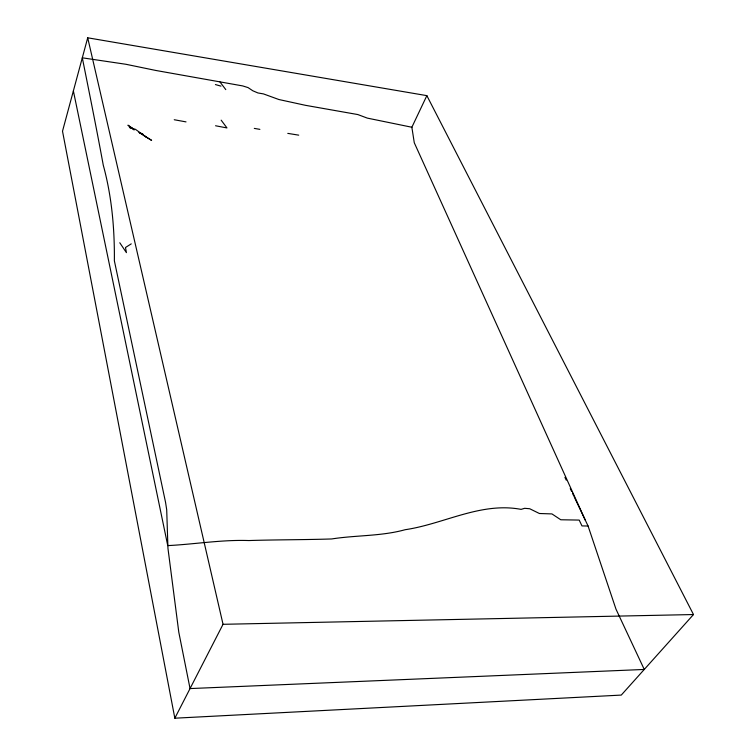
<?xml version="1.0" encoding="UTF-8"?>
<svg xmlns="http://www.w3.org/2000/svg" width="756" height="756" viewBox="0 0 756 756"><rect width="100%" height="100%" fill="white"/><g stroke="black" fill="none" stroke-linecap="round" stroke-linejoin="round"><path stroke-width="1.13" d="M87.705 37.8L62.512 131.194L174.834 718.2L621.281 695.085L693.488 614.543L426.856 95.643L87.705 37.8L223.039 624.305L174.834 718.2M411.708 127.575L426.856 95.643M131.251 243.867L125.487 247.505L126.422 252.646L119.779 242.761M223.039 624.305L693.488 614.543M585.305 520.175L414.279 142.752L411.859 127.244L367.303 118.106L357.834 114.562L305.433 105.311L278.87 99.518L263.457 93.905L257.919 92.95L252.816 90.777L248.044 87.592L242.685 85.919L155.821 70.459L125.921 64.279L82.309 57.815C89.492 93.583 96.673 129.314 103.27 165.186C111.803 196.418 114.638 228.567 114.373 260.82L165.555 502.343L166.707 509.79L167.955 548.336L178.794 632.196L190.049 688.574L644.263 669.447L615.989 609.166L588.073 526.006L581.969 525.921L579.209 520.081L560.772 519.769L551.946 513.919L539.397 513.504L529.682 508.731L524.626 508.306L521.092 509.374C480.816 501.757 443.848 524.031 405.15 529.71C381.308 536.325 356.076 535.125 331.695 538.952C304.082 539.841 276.441 539.671 248.856 540.549C221.631 539.586 194.831 544.263 167.747 545.605L73.379 90.918M298.714 135.154L287.781 133.377M186.023 121.886L174.239 119.741M254.299 128.397L259.884 129.361M215.554 125.761L226.98 127.944L221.168 120.166M139.709 133.037L142.723 133.784M215.422 84.568L220.969 86.127M144.292 135.9L151.625 140.37L138.868 132.385M146.173 137.034L135.437 129.323L129.389 127.462L133.406 128.851L127.934 125.184L134.133 129.985M219.996 81.979L225.789 89.624M564.93 477.376L566.235 480.126M570.251 488.556L571.593 491.381M572.49 493.271L573.851 496.116M574.305 497.07L588.073 526.006"/></g></svg>
